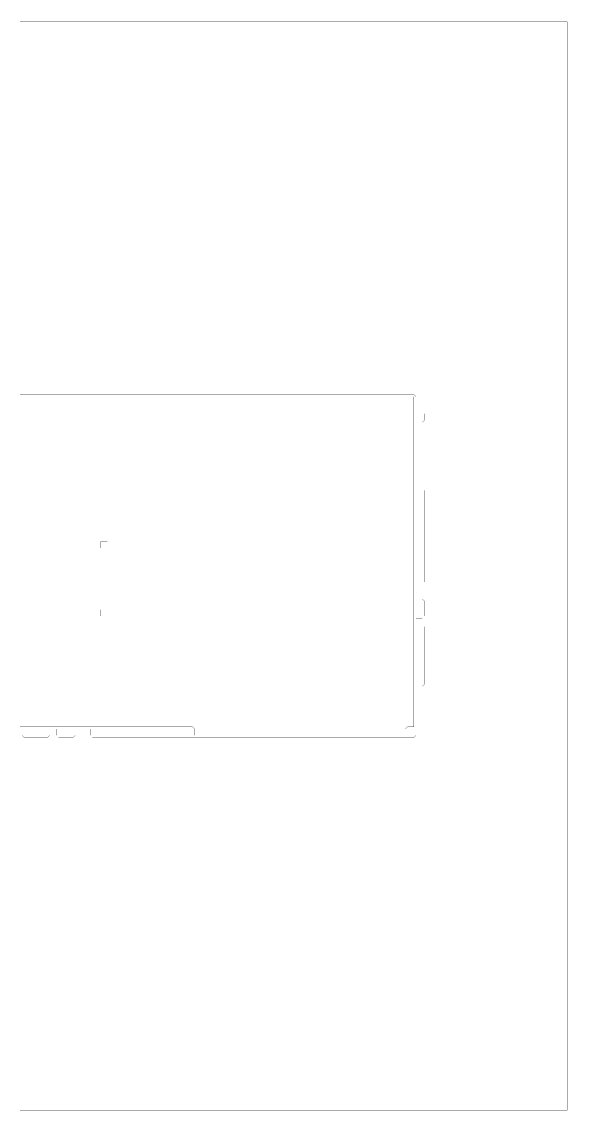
# Model space of a CAD drawing. Header units: metres. Extents: x 0 to 4990, y -4990 to 0.
# Drawn here: x 2489 to 4990, y -4990 to 0 of the extents above; entities that cross this region are included whole.
import ezdxf

# ---------------------------------------------------------------- set-up
doc = ezdxf.new("R2010")
doc.units = ezdxf.units.M
doc.layers.add('conductor', color=1, linetype='Continuous')
doc.layers.add('substrate', color=5, linetype='Continuous')

msp = doc.modelspace()

# ---------------------------------------------------------------- linework, layer by layer
at = {"layer": 'conductor', "const_width": 0.5}
msp.add_lwpolyline([(2480.46875, -3232.421875), (2490.234375, -3232.421875), (2500, -3232.421875), (2509.765625, -3232.421875), (2519.53125, -3232.421875), (2529.296875, -3232.421875), (2539.0625, -3232.421875), (2548.828125, -3232.421875), (2558.59375, -3232.421875), (2568.359375, -3232.421875), (2578.125, -3232.421875), (2587.890625, -3232.421875), (2597.65625, -3232.421875), (2607.421875, -3232.421875), (2617.1875, -3232.421875), (2626.953125, -3232.421875), (2636.71875, -3232.421875), (2646.484375, -3232.421875), (2656.25, -3232.421875), (2666.015625, -3232.421875), (2675.78125, -3232.421875), (2685.546875, -3232.421875), (2695.3125, -3232.421875), (2705.078125, -3232.421875), (2714.84375, -3232.421875), (2724.609375, -3232.421875), (2734.375, -3232.421875), (2744.140625, -3232.421875), (2753.90625, -3232.421875), (2763.671875, -3232.421875), (2773.4375, -3232.421875), (2783.203125, -3232.421875), (2792.96875, -3232.421875), (2802.734375, -3232.421875), (2812.5, -3232.421875), (2822.265625, -3232.421875), (2832.03125, -3232.421875), (2841.796875, -3232.421875), (2851.5625, -3232.421875), (2861.328125, -3232.421875), (2871.09375, -3232.421875), (2880.859375, -3232.421875), (2890.625, -3232.421875), (2900.390625, -3232.421875), (2910.15625, -3232.421875), (2919.921875, -3232.421875), (2929.6875, -3232.421875), (2939.453125, -3232.421875), (2949.21875, -3232.421875), (2958.984375, -3232.421875), (2968.75, -3232.421875), (2978.515625, -3232.421875), (2988.28125, -3232.421875), (2998.046875, -3232.421875), (3007.8125, -3232.421875), (3017.578125, -3232.421875), (3027.34375, -3232.421875), (3037.109375, -3232.421875), (3046.875, -3232.421875), (3056.640625, -3232.421875), (3066.40625, -3232.421875), (3076.171875, -3232.421875), (3085.9375, -3232.421875), (3095.703125, -3232.421875), (3105.46875, -3232.421875), (3115.234375, -3232.421875), (3125, -3232.421875), (3134.765625, -3232.421875), (3144.53125, -3232.421875), (3154.296875, -3232.421875), (3164.0625, -3232.421875), (3173.828125, -3232.421875), (3183.59375, -3232.421875), (3193.359375, -3232.421875), (3203.125, -3232.421875), (3212.890625, -3232.421875), (3222.65625, -3232.421875), (3232.421875, -3232.421875), (3242.1875, -3232.421875), (3251.953125, -3232.421875), (3261.71875, -3232.421875), (3271.484375, -3232.421875), (3281.25, -3242.1875), (3281.25, -3251.953125), (3281.25, -3261.71875), (3281.25, -3271.484375), (3291.015625, -3271.484375), (3300.78125, -3271.484375), (3310.546875, -3271.484375), (3320.3125, -3271.484375), (3330.078125, -3271.484375), (3339.84375, -3271.484375), (3349.609375, -3271.484375), (3359.375, -3271.484375), (3369.140625, -3271.484375), (3378.90625, -3271.484375), (3388.671875, -3271.484375), (3398.4375, -3271.484375), (3408.203125, -3271.484375), (3417.96875, -3271.484375), (3427.734375, -3271.484375), (3437.5, -3271.484375), (3447.265625, -3271.484375), (3457.03125, -3271.484375), (3466.796875, -3271.484375), (3476.5625, -3271.484375), (3486.328125, -3271.484375), (3496.09375, -3271.484375), (3505.859375, -3271.484375), (3515.625, -3271.484375), (3525.390625, -3271.484375), (3535.15625, -3271.484375), (3544.921875, -3271.484375), (3554.6875, -3271.484375), (3564.453125, -3271.484375), (3574.21875, -3271.484375), (3583.984375, -3271.484375), (3593.75, -3271.484375), (3603.515625, -3271.484375), (3613.28125, -3271.484375), (3623.046875, -3271.484375), (3632.8125, -3271.484375), (3642.578125, -3271.484375), (3652.34375, -3271.484375), (3662.109375, -3271.484375), (3671.875, -3271.484375), (3681.640625, -3271.484375), (3691.40625, -3271.484375), (3701.171875, -3271.484375), (3710.9375, -3271.484375), (3720.703125, -3271.484375), (3730.46875, -3271.484375), (3740.234375, -3271.484375), (3750, -3271.484375), (3759.765625, -3271.484375), (3769.53125, -3271.484375), (3779.296875, -3271.484375), (3789.0625, -3271.484375), (3798.828125, -3271.484375), (3808.59375, -3271.484375), (3818.359375, -3271.484375), (3828.125, -3271.484375), (3837.890625, -3271.484375), (3847.65625, -3271.484375), (3857.421875, -3271.484375), (3867.1875, -3271.484375), (3876.953125, -3271.484375), (3886.71875, -3271.484375), (3896.484375, -3271.484375), (3906.25, -3271.484375), (3916.015625, -3271.484375), (3925.78125, -3271.484375), (3935.546875, -3271.484375), (3945.3125, -3271.484375), (3955.078125, -3271.484375), (3964.84375, -3271.484375), (3974.609375, -3271.484375), (3984.375, -3271.484375), (3994.140625, -3271.484375), (4003.90625, -3271.484375), (4013.671875, -3271.484375), (4023.4375, -3271.484375), (4033.203125, -3271.484375), (4042.96875, -3271.484375), (4052.734375, -3271.484375), (4062.5, -3271.484375), (4072.265625, -3271.484375), (4082.03125, -3271.484375), (4091.796875, -3271.484375), (4101.5625, -3271.484375), (4111.328125, -3271.484375), (4121.09375, -3271.484375), (4130.859375, -3271.484375), (4140.625, -3271.484375), (4150.390625, -3271.484375), (4160.15625, -3271.484375), (4169.921875, -3271.484375), (4179.6875, -3271.484375), (4189.453125, -3271.484375), (4199.21875, -3271.484375), (4208.984375, -3271.484375), (4218.75, -3271.484375), (4228.515625, -3271.484375), (4238.28125, -3271.484375), (4248.046875, -3271.484375), (4248.046875, -3261.71875), (4248.046875, -3251.953125), (4248.046875, -3242.1875), (4257.8125, -3232.421875), (4267.578125, -3232.421875), (4277.34375, -3232.421875), (4287.109375, -3232.421875), (4287.109375, -3222.65625), (4287.109375, -3212.890625), (4287.109375, -3203.125), (4287.109375, -3193.359375), (4287.109375, -3183.59375), (4287.109375, -3173.828125), (4287.109375, -3164.0625), (4287.109375, -3154.296875), (4287.109375, -3144.53125), (4287.109375, -3134.765625), (4287.109375, -3125), (4287.109375, -3115.234375), (4287.109375, -3105.46875), (4287.109375, -3095.703125), (4287.109375, -3085.9375), (4287.109375, -3076.171875), (4287.109375, -3066.40625), (4287.109375, -3056.640625), (4287.109375, -3046.875), (4287.109375, -3037.109375), (4287.109375, -3027.34375), (4287.109375, -3017.578125), (4287.109375, -3007.8125), (4287.109375, -2998.046875), (4287.109375, -2988.28125), (4287.109375, -2978.515625), (4287.109375, -2968.75), (4287.109375, -2958.984375), (4287.109375, -2949.21875), (4287.109375, -2939.453125), (4287.109375, -2929.6875), (4287.109375, -2919.921875), (4287.109375, -2910.15625), (4287.109375, -2900.390625), (4287.109375, -2890.625), (4287.109375, -2880.859375), (4287.109375, -2871.09375), (4287.109375, -2861.328125), (4287.109375, -2851.5625), (4287.109375, -2841.796875), (4287.109375, -2832.03125), (4287.109375, -2822.265625), (4287.109375, -2812.5), (4287.109375, -2802.734375), (4287.109375, -2792.96875), (4287.109375, -2783.203125), (4287.109375, -2773.4375), (4287.109375, -2763.671875), (4287.109375, -2753.90625), (4287.109375, -2744.140625), (4287.109375, -2734.375), (4287.109375, -2724.609375), (4287.109375, -2714.84375), (4287.109375, -2705.078125), (4287.109375, -2695.3125), (4287.109375, -2685.546875), (4287.109375, -2675.78125), (4287.109375, -2666.015625), (4287.109375, -2656.25), (4287.109375, -2646.484375), (4287.109375, -2636.71875), (4287.109375, -2626.953125), (4287.109375, -2617.1875), (4287.109375, -2607.421875), (4287.109375, -2597.65625), (4287.109375, -2587.890625), (4287.109375, -2578.125), (4287.109375, -2568.359375), (4287.109375, -2558.59375), (4287.109375, -2548.828125), (4287.109375, -2539.0625), (4287.109375, -2529.296875), (4287.109375, -2519.53125), (4287.109375, -2509.765625), (4287.109375, -2500), (4287.109375, -2490.234375), (4287.109375, -2480.46875), (4287.109375, -2470.703125), (4287.109375, -2460.9375), (4287.109375, -2451.171875), (4287.109375, -2441.40625), (4287.109375, -2431.640625), (4287.109375, -2421.875), (4287.109375, -2412.109375), (4287.109375, -2402.34375), (4287.109375, -2392.578125), (4287.109375, -2382.8125), (4287.109375, -2373.046875), (4287.109375, -2363.28125), (4287.109375, -2353.515625), (4287.109375, -2343.75), (4287.109375, -2333.984375), (4287.109375, -2324.21875), (4287.109375, -2314.453125), (4287.109375, -2304.6875), (4287.109375, -2294.921875), (4287.109375, -2285.15625), (4287.109375, -2275.390625), (4287.109375, -2265.625), (4287.109375, -2255.859375), (4287.109375, -2246.09375), (4287.109375, -2236.328125), (4287.109375, -2226.5625), (4287.109375, -2216.796875), (4287.109375, -2207.03125), (4287.109375, -2197.265625), (4287.109375, -2187.5), (4287.109375, -2177.734375), (4287.109375, -2167.96875), (4287.109375, -2158.203125), (4287.109375, -2148.4375), (4287.109375, -2138.671875), (4287.109375, -2128.90625), (4287.109375, -2119.140625), (4287.109375, -2109.375), (4287.109375, -2099.609375), (4287.109375, -2089.84375), (4287.109375, -2080.078125), (4287.109375, -2070.3125), (4287.109375, -2060.546875), (4287.109375, -2050.78125), (4287.109375, -2041.015625), (4287.109375, -2031.25), (4287.109375, -2021.484375), (4287.109375, -2011.71875), (4287.109375, -2001.953125), (4287.109375, -1992.1875), (4287.109375, -1982.421875), (4287.109375, -1972.65625), (4287.109375, -1962.890625), (4287.109375, -1953.125), (4287.109375, -1943.359375), (4287.109375, -1933.59375), (4287.109375, -1923.828125), (4287.109375, -1914.0625), (4287.109375, -1904.296875), (4287.109375, -1894.53125), (4287.109375, -1884.765625), (4287.109375, -1875), (4287.109375, -1865.234375), (4287.109375, -1855.46875), (4287.109375, -1845.703125), (4287.109375, -1835.9375), (4287.109375, -1826.171875), (4287.109375, -1816.40625), (4287.109375, -1806.640625), (4287.109375, -1796.875), (4287.109375, -1787.109375), (4287.109375, -1777.34375), (4287.109375, -1767.578125), (4287.109375, -1757.8125), (4287.109375, -1748.046875), (4287.109375, -1738.28125), (4287.109375, -1728.515625), (4287.109375, -1718.75), (4277.34375, -1718.75), (4267.578125, -1718.75), (4257.8125, -1718.75), (4248.046875, -1718.75), (4238.28125, -1718.75), (4228.515625, -1718.75), (4218.75, -1718.75), (4208.984375, -1718.75), (4199.21875, -1718.75), (4189.453125, -1718.75), (4179.6875, -1718.75), (4169.921875, -1718.75), (4160.15625, -1718.75), (4150.390625, -1718.75), (4140.625, -1718.75), (4130.859375, -1718.75), (4121.09375, -1718.75), (4111.328125, -1718.75), (4101.5625, -1718.75), (4091.796875, -1718.75), (4082.03125, -1718.75), (4072.265625, -1718.75), (4062.5, -1718.75), (4052.734375, -1718.75), (4042.96875, -1718.75), (4033.203125, -1718.75), (4023.4375, -1718.75), (4013.671875, -1718.75), (4003.90625, -1718.75), (3994.140625, -1718.75), (3984.375, -1718.75), (3974.609375, -1718.75), (3964.84375, -1718.75), (3955.078125, -1718.75), (3945.3125, -1718.75), (3935.546875, -1718.75), (3925.78125, -1718.75), (3916.015625, -1718.75), (3906.25, -1718.75), (3896.484375, -1718.75), (3886.71875, -1718.75), (3876.953125, -1718.75), (3867.1875, -1718.75), (3857.421875, -1718.75), (3847.65625, -1718.75), (3837.890625, -1718.75), (3828.125, -1718.75), (3818.359375, -1718.75), (3808.59375, -1718.75), (3798.828125, -1718.75), (3789.0625, -1718.75), (3779.296875, -1718.75), (3769.53125, -1718.75), (3759.765625, -1718.75), (3750, -1718.75), (3740.234375, -1718.75), (3730.46875, -1718.75), (3720.703125, -1718.75), (3710.9375, -1718.75), (3701.171875, -1718.75), (3691.40625, -1718.75), (3681.640625, -1718.75), (3671.875, -1718.75), (3662.109375, -1718.75), (3652.34375, -1718.75), (3642.578125, -1718.75), (3632.8125, -1718.75), (3623.046875, -1718.75), (3613.28125, -1718.75), (3603.515625, -1718.75), (3593.75, -1718.75), (3583.984375, -1718.75), (3574.21875, -1718.75), (3564.453125, -1718.75), (3554.6875, -1718.75), (3544.921875, -1718.75), (3535.15625, -1718.75), (3525.390625, -1718.75), (3515.625, -1718.75), (3505.859375, -1718.75), (3496.09375, -1718.75), (3486.328125, -1718.75), (3476.5625, -1718.75), (3466.796875, -1718.75), (3457.03125, -1718.75), (3447.265625, -1718.75), (3437.5, -1718.75), (3427.734375, -1718.75), (3417.96875, -1718.75), (3408.203125, -1718.75), (3398.4375, -1718.75), (3388.671875, -1718.75), (3378.90625, -1718.75), (3369.140625, -1718.75), (3359.375, -1718.75), (3349.609375, -1718.75), (3339.84375, -1718.75), (3330.078125, -1718.75), (3320.3125, -1718.75), (3310.546875, -1718.75), (3300.78125, -1718.75), (3291.015625, -1718.75), (3281.25, -1718.75), (3271.484375, -1718.75), (3261.71875, -1718.75), (3251.953125, -1718.75), (3242.1875, -1718.75), (3232.421875, -1718.75), (3222.65625, -1718.75), (3212.890625, -1718.75), (3203.125, -1718.75), (3193.359375, -1718.75), (3183.59375, -1718.75), (3173.828125, -1718.75), (3164.0625, -1718.75), (3154.296875, -1718.75), (3144.53125, -1718.75), (3134.765625, -1718.75), (3125, -1718.75), (3115.234375, -1718.75), (3105.46875, -1718.75), (3095.703125, -1718.75), (3085.9375, -1718.75), (3076.171875, -1718.75), (3066.40625, -1718.75), (3056.640625, -1718.75), (3046.875, -1718.75), (3037.109375, -1718.75), (3027.34375, -1718.75), (3017.578125, -1718.75), (3007.8125, -1718.75), (2998.046875, -1718.75), (2988.28125, -1718.75), (2978.515625, -1718.75), (2968.75, -1718.75), (2958.984375, -1718.75), (2949.21875, -1718.75), (2939.453125, -1718.75), (2929.6875, -1718.75), (2919.921875, -1718.75), (2910.15625, -1718.75), (2900.390625, -1718.75), (2890.625, -1718.75), (2880.859375, -1718.75), (2871.09375, -1718.75), (2861.328125, -1718.75), (2851.5625, -1718.75), (2841.796875, -1718.75), (2832.03125, -1718.75), (2822.265625, -1718.75), (2812.5, -1718.75), (2802.734375, -1718.75), (2792.96875, -1718.75), (2783.203125, -1718.75), (2773.4375, -1718.75), (2763.671875, -1718.75), (2753.90625, -1718.75), (2744.140625, -1718.75), (2734.375, -1718.75), (2724.609375, -1718.75), (2714.84375, -1718.75), (2705.078125, -1718.75), (2695.3125, -1718.75), (2685.546875, -1718.75), (2675.78125, -1718.75), (2666.015625, -1718.75), (2656.25, -1718.75), (2646.484375, -1718.75), (2636.71875, -1718.75), (2626.953125, -1718.75), (2617.1875, -1718.75), (2607.421875, -1718.75), (2597.65625, -1718.75), (2587.890625, -1718.75), (2578.125, -1718.75), (2568.359375, -1718.75), (2558.59375, -1718.75), (2548.828125, -1718.75), (2539.0625, -1718.75), (2529.296875, -1718.75), (2519.53125, -1718.75), (2509.765625, -1718.75), (2500, -1718.75), (2490.234375, -1718.75), (2480.46875, -1718.75)], dxfattribs=at)
at = {"layer": 'substrate', "const_width": 0.5}
for points in [[(2480.46875, -4990.234375), (2490.234375, -4990.234375), (2500, -4990.234375), (2509.765625, -4990.234375), (2519.53125, -4990.234375), (2529.296875, -4990.234375), (2539.0625, -4990.234375), (2548.828125, -4990.234375), (2558.59375, -4990.234375), (2568.359375, -4990.234375), (2578.125, -4990.234375), (2587.890625, -4990.234375), (2597.65625, -4990.234375), (2607.421875, -4990.234375), (2617.1875, -4990.234375), (2626.953125, -4990.234375), (2636.71875, -4990.234375), (2646.484375, -4990.234375), (2656.25, -4990.234375), (2666.015625, -4990.234375), (2675.78125, -4990.234375), (2685.546875, -4990.234375), (2695.3125, -4990.234375), (2705.078125, -4990.234375), (2714.84375, -4990.234375), (2724.609375, -4990.234375), (2734.375, -4990.234375), (2744.140625, -4990.234375), (2753.90625, -4990.234375), (2763.671875, -4990.234375), (2773.4375, -4990.234375), (2783.203125, -4990.234375), (2792.96875, -4990.234375), (2802.734375, -4990.234375), (2812.5, -4990.234375), (2822.265625, -4990.234375), (2832.03125, -4990.234375), (2841.796875, -4990.234375), (2851.5625, -4990.234375), (2861.328125, -4990.234375), (2871.09375, -4990.234375), (2880.859375, -4990.234375), (2890.625, -4990.234375), (2900.390625, -4990.234375), (2910.15625, -4990.234375), (2919.921875, -4990.234375), (2929.6875, -4990.234375), (2939.453125, -4990.234375), (2949.21875, -4990.234375), (2958.984375, -4990.234375), (2968.75, -4990.234375), (2978.515625, -4990.234375), (2988.28125, -4990.234375), (2998.046875, -4990.234375), (3007.8125, -4990.234375), (3017.578125, -4990.234375), (3027.34375, -4990.234375), (3037.109375, -4990.234375), (3046.875, -4990.234375), (3056.640625, -4990.234375), (3066.40625, -4990.234375), (3076.171875, -4990.234375), (3085.9375, -4990.234375), (3095.703125, -4990.234375), (3105.46875, -4990.234375), (3115.234375, -4990.234375), (3125, -4990.234375), (3134.765625, -4990.234375), (3144.53125, -4990.234375), (3154.296875, -4990.234375), (3164.0625, -4990.234375), (3173.828125, -4990.234375), (3183.59375, -4990.234375), (3193.359375, -4990.234375), (3203.125, -4990.234375), (3212.890625, -4990.234375), (3222.65625, -4990.234375), (3232.421875, -4990.234375), (3242.1875, -4990.234375), (3251.953125, -4990.234375), (3261.71875, -4990.234375), (3271.484375, -4990.234375), (3281.25, -4990.234375), (3291.015625, -4990.234375), (3300.78125, -4990.234375), (3310.546875, -4990.234375), (3320.3125, -4990.234375), (3330.078125, -4990.234375), (3339.84375, -4990.234375), (3349.609375, -4990.234375), (3359.375, -4990.234375), (3369.140625, -4990.234375), (3378.90625, -4990.234375), (3388.671875, -4990.234375), (3398.4375, -4990.234375), (3408.203125, -4990.234375), (3417.96875, -4990.234375), (3427.734375, -4990.234375), (3437.5, -4990.234375), (3447.265625, -4990.234375), (3457.03125, -4990.234375), (3466.796875, -4990.234375), (3476.5625, -4990.234375), (3486.328125, -4990.234375), (3496.09375, -4990.234375), (3505.859375, -4990.234375), (3515.625, -4990.234375), (3525.390625, -4990.234375), (3535.15625, -4990.234375), (3544.921875, -4990.234375), (3554.6875, -4990.234375), (3564.453125, -4990.234375), (3574.21875, -4990.234375), (3583.984375, -4990.234375), (3593.75, -4990.234375), (3603.515625, -4990.234375), (3613.28125, -4990.234375), (3623.046875, -4990.234375), (3632.8125, -4990.234375), (3642.578125, -4990.234375), (3652.34375, -4990.234375), (3662.109375, -4990.234375), (3671.875, -4990.234375), (3681.640625, -4990.234375), (3691.40625, -4990.234375), (3701.171875, -4990.234375), (3710.9375, -4990.234375), (3720.703125, -4990.234375), (3730.46875, -4990.234375), (3740.234375, -4990.234375), (3750, -4990.234375), (3759.765625, -4990.234375), (3769.53125, -4990.234375), (3779.296875, -4990.234375), (3789.0625, -4990.234375), (3798.828125, -4990.234375), (3808.59375, -4990.234375), (3818.359375, -4990.234375), (3828.125, -4990.234375), (3837.890625, -4990.234375), (3847.65625, -4990.234375), (3857.421875, -4990.234375), (3867.1875, -4990.234375), (3876.953125, -4990.234375), (3886.71875, -4990.234375), (3896.484375, -4990.234375), (3906.25, -4990.234375), (3916.015625, -4990.234375), (3925.78125, -4990.234375), (3935.546875, -4990.234375), (3945.3125, -4990.234375), (3955.078125, -4990.234375), (3964.84375, -4990.234375), (3974.609375, -4990.234375), (3984.375, -4990.234375), (3994.140625, -4990.234375), (4003.90625, -4990.234375), (4013.671875, -4990.234375), (4023.4375, -4990.234375), (4033.203125, -4990.234375), (4042.96875, -4990.234375), (4052.734375, -4990.234375), (4062.5, -4990.234375), (4072.265625, -4990.234375), (4082.03125, -4990.234375), (4091.796875, -4990.234375), (4101.5625, -4990.234375), (4111.328125, -4990.234375), (4121.09375, -4990.234375), (4130.859375, -4990.234375), (4140.625, -4990.234375), (4150.390625, -4990.234375), (4160.15625, -4990.234375), (4169.921875, -4990.234375), (4179.6875, -4990.234375), (4189.453125, -4990.234375), (4199.21875, -4990.234375), (4208.984375, -4990.234375), (4218.75, -4990.234375), (4228.515625, -4990.234375), (4238.28125, -4990.234375), (4248.046875, -4990.234375), (4257.8125, -4990.234375), (4267.578125, -4990.234375), (4277.34375, -4990.234375), (4287.109375, -4990.234375), (4296.875, -4990.234375), (4306.640625, -4990.234375), (4316.40625, -4990.234375), (4326.171875, -4990.234375), (4335.9375, -4990.234375), (4345.703125, -4990.234375), (4355.46875, -4990.234375), (4365.234375, -4990.234375), (4375, -4990.234375), (4384.765625, -4990.234375), (4394.53125, -4990.234375), (4404.296875, -4990.234375), (4414.0625, -4990.234375), (4423.828125, -4990.234375), (4433.59375, -4990.234375), (4443.359375, -4990.234375), (4453.125, -4990.234375), (4462.890625, -4990.234375), (4472.65625, -4990.234375), (4482.421875, -4990.234375), (4492.1875, -4990.234375), (4501.953125, -4990.234375), (4511.71875, -4990.234375), (4521.484375, -4990.234375), (4531.25, -4990.234375), (4541.015625, -4990.234375), (4550.78125, -4990.234375), (4560.546875, -4990.234375), (4570.3125, -4990.234375), (4580.078125, -4990.234375), (4589.84375, -4990.234375), (4599.609375, -4990.234375), (4609.375, -4990.234375), (4619.140625, -4990.234375), (4628.90625, -4990.234375), (4638.671875, -4990.234375), (4648.4375, -4990.234375), (4658.203125, -4990.234375), (4667.96875, -4990.234375), (4677.734375, -4990.234375), (4687.5, -4990.234375), (4697.265625, -4990.234375), (4707.03125, -4990.234375), (4716.796875, -4990.234375), (4726.5625, -4990.234375), (4736.328125, -4990.234375), (4746.09375, -4990.234375), (4755.859375, -4990.234375), (4765.625, -4990.234375), (4775.390625, -4990.234375), (4785.15625, -4990.234375), (4794.921875, -4990.234375), (4804.6875, -4990.234375), (4814.453125, -4990.234375), (4824.21875, -4990.234375), (4833.984375, -4990.234375), (4843.75, -4990.234375), (4853.515625, -4990.234375), (4863.28125, -4990.234375), (4873.046875, -4990.234375), (4882.8125, -4990.234375), (4892.578125, -4990.234375), (4902.34375, -4990.234375), (4912.109375, -4990.234375), (4921.875, -4990.234375), (4931.640625, -4990.234375), (4941.40625, -4990.234375), (4951.171875, -4990.234375), (4960.9375, -4990.234375), (4970.703125, -4990.234375), (4980.46875, -4990.234375), (4990.234375, -4990.234375), (4990.234375, -4980.46875), (4990.234375, -4970.703125), (4990.234375, -4960.9375), (4990.234375, -4951.171875), (4990.234375, -4941.40625), (4990.234375, -4931.640625), (4990.234375, -4921.875), (4990.234375, -4912.109375), (4990.234375, -4902.34375), (4990.234375, -4892.578125), (4990.234375, -4882.8125), (4990.234375, -4873.046875), (4990.234375, -4863.28125), (4990.234375, -4853.515625), (4990.234375, -4843.75), (4990.234375, -4833.984375), (4990.234375, -4824.21875), (4990.234375, -4814.453125), (4990.234375, -4804.6875), (4990.234375, -4794.921875), (4990.234375, -4785.15625), (4990.234375, -4775.390625), (4990.234375, -4765.625), (4990.234375, -4755.859375), (4990.234375, -4746.09375), (4990.234375, -4736.328125), (4990.234375, -4726.5625), (4990.234375, -4716.796875), (4990.234375, -4707.03125), (4990.234375, -4697.265625), (4990.234375, -4687.5), (4990.234375, -4677.734375), (4990.234375, -4667.96875), (4990.234375, -4658.203125), (4990.234375, -4648.4375), (4990.234375, -4638.671875), (4990.234375, -4628.90625), (4990.234375, -4619.140625), (4990.234375, -4609.375), (4990.234375, -4599.609375), (4990.234375, -4589.84375), (4990.234375, -4580.078125), (4990.234375, -4570.3125), (4990.234375, -4560.546875), (4990.234375, -4550.78125), (4990.234375, -4541.015625), (4990.234375, -4531.25), (4990.234375, -4521.484375), (4990.234375, -4511.71875), (4990.234375, -4501.953125), (4990.234375, -4492.1875), (4990.234375, -4482.421875), (4990.234375, -4472.65625), (4990.234375, -4462.890625), (4990.234375, -4453.125), (4990.234375, -4443.359375), (4990.234375, -4433.59375), (4990.234375, -4423.828125), (4990.234375, -4414.0625), (4990.234375, -4404.296875), (4990.234375, -4394.53125), (4990.234375, -4384.765625), (4990.234375, -4375), (4990.234375, -4365.234375), (4990.234375, -4355.46875), (4990.234375, -4345.703125), (4990.234375, -4335.9375), (4990.234375, -4326.171875), (4990.234375, -4316.40625), (4990.234375, -4306.640625), (4990.234375, -4296.875), (4990.234375, -4287.109375), (4990.234375, -4277.34375), (4990.234375, -4267.578125), (4990.234375, -4257.8125), (4990.234375, -4248.046875), (4990.234375, -4238.28125), (4990.234375, -4228.515625), (4990.234375, -4218.75), (4990.234375, -4208.984375), (4990.234375, -4199.21875), (4990.234375, -4189.453125), (4990.234375, -4179.6875), (4990.234375, -4169.921875), (4990.234375, -4160.15625), (4990.234375, -4150.390625), (4990.234375, -4140.625), (4990.234375, -4130.859375), (4990.234375, -4121.09375), (4990.234375, -4111.328125), (4990.234375, -4101.5625), (4990.234375, -4091.796875), (4990.234375, -4082.03125), (4990.234375, -4072.265625), (4990.234375, -4062.5), (4990.234375, -4052.734375), (4990.234375, -4042.96875), (4990.234375, -4033.203125), (4990.234375, -4023.4375), (4990.234375, -4013.671875), (4990.234375, -4003.90625), (4990.234375, -3994.140625), (4990.234375, -3984.375), (4990.234375, -3974.609375), (4990.234375, -3964.84375), (4990.234375, -3955.078125), (4990.234375, -3945.3125), (4990.234375, -3935.546875), (4990.234375, -3925.78125), (4990.234375, -3916.015625), (4990.234375, -3906.25), (4990.234375, -3896.484375), (4990.234375, -3886.71875), (4990.234375, -3876.953125), (4990.234375, -3867.1875), (4990.234375, -3857.421875), (4990.234375, -3847.65625), (4990.234375, -3837.890625), (4990.234375, -3828.125), (4990.234375, -3818.359375), (4990.234375, -3808.59375), (4990.234375, -3798.828125), (4990.234375, -3789.0625), (4990.234375, -3779.296875), (4990.234375, -3769.53125), (4990.234375, -3759.765625), (4990.234375, -3750), (4990.234375, -3740.234375), (4990.234375, -3730.46875), (4990.234375, -3720.703125), (4990.234375, -3710.9375), (4990.234375, -3701.171875), (4990.234375, -3691.40625), (4990.234375, -3681.640625), (4990.234375, -3671.875), (4990.234375, -3662.109375), (4990.234375, -3652.34375), (4990.234375, -3642.578125), (4990.234375, -3632.8125), (4990.234375, -3623.046875), (4990.234375, -3613.28125), (4990.234375, -3603.515625), (4990.234375, -3593.75), (4990.234375, -3583.984375), (4990.234375, -3574.21875), (4990.234375, -3564.453125), (4990.234375, -3554.6875), (4990.234375, -3544.921875), (4990.234375, -3535.15625), (4990.234375, -3525.390625), (4990.234375, -3515.625), (4990.234375, -3505.859375), (4990.234375, -3496.09375), (4990.234375, -3486.328125), (4990.234375, -3476.5625), (4990.234375, -3466.796875), (4990.234375, -3457.03125), (4990.234375, -3447.265625), (4990.234375, -3437.5), (4990.234375, -3427.734375), (4990.234375, -3417.96875), (4990.234375, -3408.203125), (4990.234375, -3398.4375), (4990.234375, -3388.671875), (4990.234375, -3378.90625), (4990.234375, -3369.140625), (4990.234375, -3359.375), (4990.234375, -3349.609375), (4990.234375, -3339.84375), (4990.234375, -3330.078125), (4990.234375, -3320.3125), (4990.234375, -3310.546875), (4990.234375, -3300.78125), (4990.234375, -3291.015625), (4990.234375, -3281.25), (4990.234375, -3271.484375), (4990.234375, -3261.71875), (4990.234375, -3251.953125), (4990.234375, -3242.1875), (4990.234375, -3232.421875), (4990.234375, -3222.65625), (4990.234375, -3212.890625), (4990.234375, -3203.125), (4990.234375, -3193.359375), (4990.234375, -3183.59375), (4990.234375, -3173.828125), (4990.234375, -3164.0625), (4990.234375, -3154.296875), (4990.234375, -3144.53125), (4990.234375, -3134.765625), (4990.234375, -3125), (4990.234375, -3115.234375), (4990.234375, -3105.46875), (4990.234375, -3095.703125), (4990.234375, -3085.9375), (4990.234375, -3076.171875), (4990.234375, -3066.40625), (4990.234375, -3056.640625), (4990.234375, -3046.875), (4990.234375, -3037.109375), (4990.234375, -3027.34375), (4990.234375, -3017.578125), (4990.234375, -3007.8125), (4990.234375, -2998.046875), (4990.234375, -2988.28125), (4990.234375, -2978.515625), (4990.234375, -2968.75), (4990.234375, -2958.984375), (4990.234375, -2949.21875), (4990.234375, -2939.453125), (4990.234375, -2929.6875), (4990.234375, -2919.921875), (4990.234375, -2910.15625), (4990.234375, -2900.390625), (4990.234375, -2890.625), (4990.234375, -2880.859375), (4990.234375, -2871.09375), (4990.234375, -2861.328125), (4990.234375, -2851.5625), (4990.234375, -2841.796875), (4990.234375, -2832.03125), (4990.234375, -2822.265625), (4990.234375, -2812.5), (4990.234375, -2802.734375), (4990.234375, -2792.96875), (4990.234375, -2783.203125), (4990.234375, -2773.4375), (4990.234375, -2763.671875), (4990.234375, -2753.90625), (4990.234375, -2744.140625), (4990.234375, -2734.375), (4990.234375, -2724.609375), (4990.234375, -2714.84375), (4990.234375, -2705.078125), (4990.234375, -2695.3125), (4990.234375, -2685.546875), (4990.234375, -2675.78125), (4990.234375, -2666.015625), (4990.234375, -2656.25), (4990.234375, -2646.484375), (4990.234375, -2636.71875), (4990.234375, -2626.953125), (4990.234375, -2617.1875), (4990.234375, -2607.421875), (4990.234375, -2597.65625), (4990.234375, -2587.890625), (4990.234375, -2578.125), (4990.234375, -2568.359375), (4990.234375, -2558.59375), (4990.234375, -2548.828125), (4990.234375, -2539.0625), (4990.234375, -2529.296875), (4990.234375, -2519.53125), (4990.234375, -2509.765625), (4990.234375, -2500), (4990.234375, -2490.234375), (4990.234375, -2480.46875), (4990.234375, -2470.703125), (4990.234375, -2460.9375), (4990.234375, -2451.171875), (4990.234375, -2441.40625), (4990.234375, -2431.640625), (4990.234375, -2421.875), (4990.234375, -2412.109375), (4990.234375, -2402.34375), (4990.234375, -2392.578125), (4990.234375, -2382.8125), (4990.234375, -2373.046875), (4990.234375, -2363.28125), (4990.234375, -2353.515625), (4990.234375, -2343.75), (4990.234375, -2333.984375), (4990.234375, -2324.21875), (4990.234375, -2314.453125), (4990.234375, -2304.6875), (4990.234375, -2294.921875), (4990.234375, -2285.15625), (4990.234375, -2275.390625), (4990.234375, -2265.625), (4990.234375, -2255.859375), (4990.234375, -2246.09375), (4990.234375, -2236.328125), (4990.234375, -2226.5625), (4990.234375, -2216.796875), (4990.234375, -2207.03125), (4990.234375, -2197.265625), (4990.234375, -2187.5), (4990.234375, -2177.734375), (4990.234375, -2167.96875), (4990.234375, -2158.203125), (4990.234375, -2148.4375), (4990.234375, -2138.671875), (4990.234375, -2128.90625), (4990.234375, -2119.140625), (4990.234375, -2109.375), (4990.234375, -2099.609375), (4990.234375, -2089.84375), (4990.234375, -2080.078125), (4990.234375, -2070.3125), (4990.234375, -2060.546875), (4990.234375, -2050.78125), (4990.234375, -2041.015625), (4990.234375, -2031.25), (4990.234375, -2021.484375), (4990.234375, -2011.71875), (4990.234375, -2001.953125), (4990.234375, -1992.1875), (4990.234375, -1982.421875), (4990.234375, -1972.65625), (4990.234375, -1962.890625), (4990.234375, -1953.125), (4990.234375, -1943.359375), (4990.234375, -1933.59375), (4990.234375, -1923.828125), (4990.234375, -1914.0625), (4990.234375, -1904.296875), (4990.234375, -1894.53125), (4990.234375, -1884.765625), (4990.234375, -1875), (4990.234375, -1865.234375), (4990.234375, -1855.46875), (4990.234375, -1845.703125), (4990.234375, -1835.9375), (4990.234375, -1826.171875), (4990.234375, -1816.40625), (4990.234375, -1806.640625), (4990.234375, -1796.875), (4990.234375, -1787.109375), (4990.234375, -1777.34375), (4990.234375, -1767.578125), (4990.234375, -1757.8125), (4990.234375, -1748.046875), (4990.234375, -1738.28125), (4990.234375, -1728.515625), (4990.234375, -1718.75), (4990.234375, -1708.984375), (4990.234375, -1699.21875), (4990.234375, -1689.453125), (4990.234375, -1679.6875), (4990.234375, -1669.921875), (4990.234375, -1660.15625), (4990.234375, -1650.390625), (4990.234375, -1640.625), (4990.234375, -1630.859375), (4990.234375, -1621.09375), (4990.234375, -1611.328125), (4990.234375, -1601.5625), (4990.234375, -1591.796875), (4990.234375, -1582.03125), (4990.234375, -1572.265625), (4990.234375, -1562.5), (4990.234375, -1552.734375), (4990.234375, -1542.96875), (4990.234375, -1533.203125), (4990.234375, -1523.4375), (4990.234375, -1513.671875), (4990.234375, -1503.90625), (4990.234375, -1494.140625), (4990.234375, -1484.375), (4990.234375, -1474.609375), (4990.234375, -1464.84375), (4990.234375, -1455.078125), (4990.234375, -1445.3125), (4990.234375, -1435.546875), (4990.234375, -1425.78125), (4990.234375, -1416.015625), (4990.234375, -1406.25), (4990.234375, -1396.484375), (4990.234375, -1386.71875), (4990.234375, -1376.953125), (4990.234375, -1367.1875), (4990.234375, -1357.421875), (4990.234375, -1347.65625), (4990.234375, -1337.890625), (4990.234375, -1328.125), (4990.234375, -1318.359375), (4990.234375, -1308.59375), (4990.234375, -1298.828125), (4990.234375, -1289.0625), (4990.234375, -1279.296875), (4990.234375, -1269.53125), (4990.234375, -1259.765625), (4990.234375, -1250), (4990.234375, -1240.234375), (4990.234375, -1230.46875), (4990.234375, -1220.703125), (4990.234375, -1210.9375), (4990.234375, -1201.171875), (4990.234375, -1191.40625), (4990.234375, -1181.640625), (4990.234375, -1171.875), (4990.234375, -1162.109375), (4990.234375, -1152.34375), (4990.234375, -1142.578125), (4990.234375, -1132.8125), (4990.234375, -1123.046875), (4990.234375, -1113.28125), (4990.234375, -1103.515625), (4990.234375, -1093.75), (4990.234375, -1083.984375), (4990.234375, -1074.21875), (4990.234375, -1064.453125), (4990.234375, -1054.6875), (4990.234375, -1044.921875), (4990.234375, -1035.15625), (4990.234375, -1025.390625), (4990.234375, -1015.625), (4990.234375, -1005.859375), (4990.234375, -996.09375), (4990.234375, -986.328125), (4990.234375, -976.5625), (4990.234375, -966.796875), (4990.234375, -957.03125), (4990.234375, -947.265625), (4990.234375, -937.5), (4990.234375, -927.734375), (4990.234375, -917.96875), (4990.234375, -908.203125), (4990.234375, -898.4375), (4990.234375, -888.671875), (4990.234375, -878.90625), (4990.234375, -869.140625), (4990.234375, -859.375), (4990.234375, -849.609375), (4990.234375, -839.84375), (4990.234375, -830.078125), (4990.234375, -820.3125), (4990.234375, -810.546875), (4990.234375, -800.78125), (4990.234375, -791.015625), (4990.234375, -781.25), (4990.234375, -771.484375), (4990.234375, -761.71875), (4990.234375, -751.953125), (4990.234375, -742.1875), (4990.234375, -732.421875), (4990.234375, -722.65625), (4990.234375, -712.890625), (4990.234375, -703.125), (4990.234375, -693.359375), (4990.234375, -683.59375), (4990.234375, -673.828125), (4990.234375, -664.0625), (4990.234375, -654.296875), (4990.234375, -644.53125), (4990.234375, -634.765625), (4990.234375, -625), (4990.234375, -615.234375), (4990.234375, -605.46875), (4990.234375, -595.703125), (4990.234375, -585.9375), (4990.234375, -576.171875), (4990.234375, -566.40625), (4990.234375, -556.640625), (4990.234375, -546.875), (4990.234375, -537.109375), (4990.234375, -527.34375), (4990.234375, -517.578125), (4990.234375, -507.8125), (4990.234375, -498.046875), (4990.234375, -488.28125), (4990.234375, -478.515625), (4990.234375, -468.75), (4990.234375, -458.984375), (4990.234375, -449.21875), (4990.234375, -439.453125), (4990.234375, -429.6875), (4990.234375, -419.921875), (4990.234375, -410.15625), (4990.234375, -400.390625), (4990.234375, -390.625), (4990.234375, -380.859375), (4990.234375, -371.09375), (4990.234375, -361.328125), (4990.234375, -351.5625), (4990.234375, -341.796875), (4990.234375, -332.03125), (4990.234375, -322.265625), (4990.234375, -312.5), (4990.234375, -302.734375), (4990.234375, -292.96875), (4990.234375, -283.203125), (4990.234375, -273.4375), (4990.234375, -263.671875), (4990.234375, -253.90625), (4990.234375, -244.140625), (4990.234375, -234.375), (4990.234375, -224.609375), (4990.234375, -214.84375), (4990.234375, -205.078125), (4990.234375, -195.3125), (4990.234375, -185.546875), (4990.234375, -175.78125), (4990.234375, -166.015625), (4990.234375, -156.25), (4990.234375, -146.484375), (4990.234375, -136.71875), (4990.234375, -126.953125), (4990.234375, -117.1875), (4990.234375, -107.421875), (4990.234375, -97.65625), (4990.234375, -87.890625), (4990.234375, -78.125), (4990.234375, -68.359375), (4990.234375, -58.59375), (4990.234375, -48.828125), (4990.234375, -39.0625), (4990.234375, -29.296875), (4990.234375, -19.53125), (4990.234375, -9.765625), (4990.234375, 0), (4980.46875, 0), (4970.703125, 0), (4960.9375, 0), (4951.171875, 0), (4941.40625, 0), (4931.640625, 0), (4921.875, 0), (4912.109375, 0), (4902.34375, 0), (4892.578125, 0), (4882.8125, 0), (4873.046875, 0), (4863.28125, 0), (4853.515625, 0), (4843.75, 0), (4833.984375, 0), (4824.21875, 0), (4814.453125, 0), (4804.6875, 0), (4794.921875, 0), (4785.15625, 0), (4775.390625, 0), (4765.625, 0), (4755.859375, 0), (4746.09375, 0), (4736.328125, 0), (4726.5625, 0), (4716.796875, 0), (4707.03125, 0), (4697.265625, 0), (4687.5, 0), (4677.734375, 0), (4667.96875, 0), (4658.203125, 0), (4648.4375, 0), (4638.671875, 0), (4628.90625, 0), (4619.140625, 0), (4609.375, 0), (4599.609375, 0), (4589.84375, 0), (4580.078125, 0), (4570.3125, 0), (4560.546875, 0), (4550.78125, 0), (4541.015625, 0), (4531.25, 0), (4521.484375, 0), (4511.71875, 0), (4501.953125, 0), (4492.1875, 0), (4482.421875, 0), (4472.65625, 0), (4462.890625, 0), (4453.125, 0), (4443.359375, 0), (4433.59375, 0), (4423.828125, 0), (4414.0625, 0), (4404.296875, 0), (4394.53125, 0), (4384.765625, 0), (4375, 0), (4365.234375, 0), (4355.46875, 0), (4345.703125, 0), (4335.9375, 0), (4326.171875, 0), (4316.40625, 0), (4306.640625, 0), (4296.875, 0), (4287.109375, 0), (4277.34375, 0), (4267.578125, 0), (4257.8125, 0), (4248.046875, 0), (4238.28125, 0), (4228.515625, 0), (4218.75, 0), (4208.984375, 0), (4199.21875, 0), (4189.453125, 0), (4179.6875, 0), (4169.921875, 0), (4160.15625, 0), (4150.390625, 0), (4140.625, 0), (4130.859375, 0), (4121.09375, 0), (4111.328125, 0), (4101.5625, 0), (4091.796875, 0), (4082.03125, 0), (4072.265625, 0), (4062.5, 0), (4052.734375, 0), (4042.96875, 0), (4033.203125, 0), (4023.4375, 0), (4013.671875, 0), (4003.90625, 0), (3994.140625, 0), (3984.375, 0), (3974.609375, 0), (3964.84375, 0), (3955.078125, 0), (3945.3125, 0), (3935.546875, 0), (3925.78125, 0), (3916.015625, 0), (3906.25, 0), (3896.484375, 0), (3886.71875, 0), (3876.953125, 0), (3867.1875, 0), (3857.421875, 0), (3847.65625, 0), (3837.890625, 0), (3828.125, 0), (3818.359375, 0), (3808.59375, 0), (3798.828125, 0), (3789.0625, 0), (3779.296875, 0), (3769.53125, 0), (3759.765625, 0), (3750, 0), (3740.234375, 0), (3730.46875, 0), (3720.703125, 0), (3710.9375, 0), (3701.171875, 0), (3691.40625, 0), (3681.640625, 0), (3671.875, 0), (3662.109375, 0), (3652.34375, 0), (3642.578125, 0), (3632.8125, 0), (3623.046875, 0), (3613.28125, 0), (3603.515625, 0), (3593.75, 0), (3583.984375, 0), (3574.21875, 0), (3564.453125, 0), (3554.6875, 0), (3544.921875, 0), (3535.15625, 0), (3525.390625, 0), (3515.625, 0), (3505.859375, 0), (3496.09375, 0), (3486.328125, 0), (3476.5625, 0), (3466.796875, 0), (3457.03125, 0), (3447.265625, 0), (3437.5, 0), (3427.734375, 0), (3417.96875, 0), (3408.203125, 0), (3398.4375, 0), (3388.671875, 0), (3378.90625, 0), (3369.140625, 0), (3359.375, 0), (3349.609375, 0), (3339.84375, 0), (3330.078125, 0), (3320.3125, 0), (3310.546875, 0), (3300.78125, 0), (3291.015625, 0), (3281.25, 0), (3271.484375, 0), (3261.71875, 0), (3251.953125, 0), (3242.1875, 0), (3232.421875, 0), (3222.65625, 0), (3212.890625, 0), (3203.125, 0), (3193.359375, 0), (3183.59375, 0), (3173.828125, 0), (3164.0625, 0), (3154.296875, 0), (3144.53125, 0), (3134.765625, 0), (3125, 0), (3115.234375, 0), (3105.46875, 0), (3095.703125, 0), (3085.9375, 0), (3076.171875, 0), (3066.40625, 0), (3056.640625, 0), (3046.875, 0), (3037.109375, 0), (3027.34375, 0), (3017.578125, 0), (3007.8125, 0), (2998.046875, 0), (2988.28125, 0), (2978.515625, 0), (2968.75, 0), (2958.984375, 0), (2949.21875, 0), (2939.453125, 0), (2929.6875, 0), (2919.921875, 0), (2910.15625, 0), (2900.390625, 0), (2890.625, 0), (2880.859375, 0), (2871.09375, 0), (2861.328125, 0), (2851.5625, 0), (2841.796875, 0), (2832.03125, 0), (2822.265625, 0), (2812.5, 0), (2802.734375, 0), (2792.96875, 0), (2783.203125, 0), (2773.4375, 0), (2763.671875, 0), (2753.90625, 0), (2744.140625, 0), (2734.375, 0), (2724.609375, 0), (2714.84375, 0), (2705.078125, 0), (2695.3125, 0), (2685.546875, 0), (2675.78125, 0), (2666.015625, 0), (2656.25, 0), (2646.484375, 0), (2636.71875, 0), (2626.953125, 0), (2617.1875, 0), (2607.421875, 0), (2597.65625, 0), (2587.890625, 0), (2578.125, 0), (2568.359375, 0), (2558.59375, 0), (2548.828125, 0), (2539.0625, 0), (2529.296875, 0), (2519.53125, 0), (2509.765625, 0), (2500, 0), (2490.234375, 0), (2480.46875, 0)], [(2480.46875, -1708.984375), (2490.234375, -1708.984375), (2500, -1708.984375), (2509.765625, -1708.984375), (2519.53125, -1708.984375), (2529.296875, -1708.984375), (2539.0625, -1708.984375), (2548.828125, -1708.984375), (2558.59375, -1708.984375), (2568.359375, -1708.984375), (2578.125, -1708.984375), (2587.890625, -1708.984375), (2597.65625, -1708.984375), (2607.421875, -1708.984375), (2617.1875, -1708.984375), (2626.953125, -1708.984375), (2636.71875, -1708.984375), (2646.484375, -1708.984375), (2656.25, -1708.984375), (2666.015625, -1708.984375), (2675.78125, -1708.984375), (2685.546875, -1708.984375), (2695.3125, -1708.984375), (2705.078125, -1708.984375), (2714.84375, -1708.984375), (2724.609375, -1708.984375), (2734.375, -1708.984375), (2744.140625, -1708.984375), (2753.90625, -1708.984375), (2763.671875, -1708.984375), (2773.4375, -1708.984375), (2783.203125, -1708.984375), (2792.96875, -1708.984375), (2802.734375, -1708.984375), (2812.5, -1708.984375), (2822.265625, -1708.984375), (2832.03125, -1708.984375), (2841.796875, -1708.984375), (2851.5625, -1708.984375), (2861.328125, -1708.984375), (2871.09375, -1708.984375), (2880.859375, -1708.984375), (2890.625, -1708.984375), (2900.390625, -1708.984375), (2910.15625, -1708.984375), (2919.921875, -1708.984375), (2929.6875, -1708.984375), (2939.453125, -1708.984375), (2949.21875, -1708.984375), (2958.984375, -1708.984375), (2968.75, -1708.984375), (2978.515625, -1708.984375), (2988.28125, -1708.984375), (2998.046875, -1708.984375), (3007.8125, -1708.984375), (3017.578125, -1708.984375), (3027.34375, -1708.984375), (3037.109375, -1708.984375), (3046.875, -1708.984375), (3056.640625, -1708.984375), (3066.40625, -1708.984375), (3076.171875, -1708.984375), (3085.9375, -1708.984375), (3095.703125, -1708.984375), (3105.46875, -1708.984375), (3115.234375, -1708.984375), (3125, -1708.984375), (3134.765625, -1708.984375), (3144.53125, -1708.984375), (3154.296875, -1708.984375), (3164.0625, -1708.984375), (3173.828125, -1708.984375), (3183.59375, -1708.984375), (3193.359375, -1708.984375), (3203.125, -1708.984375), (3212.890625, -1708.984375), (3222.65625, -1708.984375), (3232.421875, -1708.984375), (3242.1875, -1708.984375), (3251.953125, -1708.984375), (3261.71875, -1708.984375), (3271.484375, -1708.984375), (3281.25, -1708.984375), (3291.015625, -1708.984375), (3300.78125, -1708.984375), (3310.546875, -1708.984375), (3320.3125, -1708.984375), (3330.078125, -1708.984375), (3339.84375, -1708.984375), (3349.609375, -1708.984375), (3359.375, -1708.984375), (3369.140625, -1708.984375), (3378.90625, -1708.984375), (3388.671875, -1708.984375), (3398.4375, -1708.984375), (3408.203125, -1708.984375), (3417.96875, -1708.984375), (3427.734375, -1708.984375), (3437.5, -1708.984375), (3447.265625, -1708.984375), (3457.03125, -1708.984375), (3466.796875, -1708.984375), (3476.5625, -1708.984375), (3486.328125, -1708.984375), (3496.09375, -1708.984375), (3505.859375, -1708.984375), (3515.625, -1708.984375), (3525.390625, -1708.984375), (3535.15625, -1708.984375), (3544.921875, -1708.984375), (3554.6875, -1708.984375), (3564.453125, -1708.984375), (3574.21875, -1708.984375), (3583.984375, -1708.984375), (3593.75, -1708.984375), (3603.515625, -1708.984375), (3613.28125, -1708.984375), (3623.046875, -1708.984375), (3632.8125, -1708.984375), (3642.578125, -1708.984375), (3652.34375, -1708.984375), (3662.109375, -1708.984375), (3671.875, -1708.984375), (3681.640625, -1708.984375), (3691.40625, -1708.984375), (3701.171875, -1708.984375), (3710.9375, -1708.984375), (3720.703125, -1708.984375), (3730.46875, -1708.984375), (3740.234375, -1708.984375), (3750, -1708.984375), (3759.765625, -1708.984375), (3769.53125, -1708.984375), (3779.296875, -1708.984375), (3789.0625, -1708.984375), (3798.828125, -1708.984375), (3808.59375, -1708.984375), (3818.359375, -1708.984375), (3828.125, -1708.984375), (3837.890625, -1708.984375), (3847.65625, -1708.984375), (3857.421875, -1708.984375), (3867.1875, -1708.984375), (3876.953125, -1708.984375), (3886.71875, -1708.984375), (3896.484375, -1708.984375), (3906.25, -1708.984375), (3916.015625, -1708.984375), (3925.78125, -1708.984375), (3935.546875, -1708.984375), (3945.3125, -1708.984375), (3955.078125, -1708.984375), (3964.84375, -1708.984375), (3974.609375, -1708.984375), (3984.375, -1708.984375), (3994.140625, -1708.984375), (4003.90625, -1708.984375), (4013.671875, -1708.984375), (4023.4375, -1708.984375), (4033.203125, -1708.984375), (4042.96875, -1708.984375), (4052.734375, -1708.984375), (4062.5, -1708.984375), (4072.265625, -1708.984375), (4082.03125, -1708.984375), (4091.796875, -1708.984375), (4101.5625, -1708.984375), (4111.328125, -1708.984375), (4121.09375, -1708.984375), (4130.859375, -1708.984375), (4140.625, -1708.984375), (4150.390625, -1708.984375), (4160.15625, -1708.984375), (4169.921875, -1708.984375), (4179.6875, -1708.984375), (4189.453125, -1708.984375), (4199.21875, -1708.984375), (4208.984375, -1708.984375), (4218.75, -1708.984375), (4228.515625, -1708.984375), (4238.28125, -1708.984375), (4248.046875, -1708.984375), (4257.8125, -1708.984375), (4267.578125, -1708.984375), (4277.34375, -1708.984375), (4287.109375, -1708.984375), (4296.875, -1718.75), (4296.875, -1728.515625), (4296.875, -1738.28125), (4296.875, -1748.046875), (4296.875, -1757.8125), (4296.875, -1767.578125), (4296.875, -1777.34375), (4296.875, -1787.109375), (4306.640625, -1787.109375), (4316.40625, -1787.109375), (4326.171875, -1787.109375), (4335.9375, -1796.875), (4335.9375, -1806.640625), (4335.9375, -1816.40625), (4335.9375, -1826.171875), (4326.171875, -1835.9375), (4316.40625, -1835.9375), (4306.640625, -1835.9375), (4296.875, -1835.9375), (4296.875, -1845.703125), (4296.875, -1855.46875), (4296.875, -1865.234375), (4296.875, -1875), (4296.875, -1884.765625), (4296.875, -1894.53125), (4296.875, -1904.296875), (4296.875, -1914.0625), (4296.875, -1923.828125), (4296.875, -1933.59375), (4296.875, -1943.359375), (4296.875, -1953.125), (4296.875, -1962.890625), (4296.875, -1972.65625), (4296.875, -1982.421875), (4296.875, -1992.1875), (4296.875, -2001.953125), (4296.875, -2011.71875), (4296.875, -2021.484375), (4296.875, -2031.25), (4296.875, -2041.015625), (4296.875, -2050.78125), (4296.875, -2060.546875), (4296.875, -2070.3125), (4296.875, -2080.078125), (4296.875, -2089.84375), (4296.875, -2099.609375), (4296.875, -2109.375), (4296.875, -2119.140625), (4296.875, -2128.90625), (4296.875, -2138.671875), (4306.640625, -2138.671875), (4316.40625, -2138.671875), (4326.171875, -2138.671875), (4335.9375, -2148.4375), (4335.9375, -2158.203125), (4335.9375, -2167.96875), (4335.9375, -2177.734375), (4335.9375, -2187.5), (4335.9375, -2197.265625), (4335.9375, -2207.03125), (4335.9375, -2216.796875), (4335.9375, -2226.5625), (4335.9375, -2236.328125), (4335.9375, -2246.09375), (4335.9375, -2255.859375), (4335.9375, -2265.625), (4335.9375, -2275.390625), (4335.9375, -2285.15625), (4335.9375, -2294.921875), (4335.9375, -2304.6875), (4335.9375, -2314.453125), (4335.9375, -2324.21875), (4335.9375, -2333.984375), (4335.9375, -2343.75), (4335.9375, -2353.515625), (4335.9375, -2363.28125), (4335.9375, -2373.046875), (4335.9375, -2382.8125), (4335.9375, -2392.578125), (4335.9375, -2402.34375), (4335.9375, -2412.109375), (4335.9375, -2421.875), (4335.9375, -2431.640625), (4335.9375, -2441.40625), (4335.9375, -2451.171875), (4335.9375, -2460.9375), (4335.9375, -2470.703125), (4335.9375, -2480.46875), (4335.9375, -2490.234375), (4335.9375, -2500), (4335.9375, -2509.765625), (4335.9375, -2519.53125), (4335.9375, -2529.296875), (4335.9375, -2539.0625), (4335.9375, -2548.828125), (4335.9375, -2558.59375), (4335.9375, -2568.359375), (4326.171875, -2578.125), (4316.40625, -2578.125), (4306.640625, -2578.125), (4296.875, -2578.125), (4296.875, -2587.890625), (4296.875, -2597.65625), (4296.875, -2607.421875), (4296.875, -2617.1875), (4296.875, -2626.953125), (4296.875, -2636.71875), (4296.875, -2646.484375), (4306.640625, -2646.484375), (4316.40625, -2646.484375), (4326.171875, -2646.484375), (4335.9375, -2656.25), (4335.9375, -2666.015625), (4335.9375, -2675.78125), (4335.9375, -2685.546875), (4335.9375, -2695.3125), (4335.9375, -2705.078125), (4335.9375, -2714.84375), (4335.9375, -2724.609375), (4326.171875, -2734.375), (4316.40625, -2734.375), (4306.640625, -2734.375), (4296.875, -2734.375), (4296.875, -2744.140625), (4296.875, -2753.90625), (4296.875, -2763.671875), (4306.640625, -2763.671875), (4316.40625, -2763.671875), (4326.171875, -2763.671875), (4335.9375, -2773.4375), (4335.9375, -2783.203125), (4335.9375, -2792.96875), (4335.9375, -2802.734375), (4335.9375, -2812.5), (4335.9375, -2822.265625), (4335.9375, -2832.03125), (4335.9375, -2841.796875), (4335.9375, -2851.5625), (4335.9375, -2861.328125), (4335.9375, -2871.09375), (4335.9375, -2880.859375), (4335.9375, -2890.625), (4335.9375, -2900.390625), (4335.9375, -2910.15625), (4335.9375, -2919.921875), (4335.9375, -2929.6875), (4335.9375, -2939.453125), (4335.9375, -2949.21875), (4335.9375, -2958.984375), (4335.9375, -2968.75), (4335.9375, -2978.515625), (4335.9375, -2988.28125), (4335.9375, -2998.046875), (4335.9375, -3007.8125), (4335.9375, -3017.578125), (4335.9375, -3027.34375), (4335.9375, -3037.109375), (4326.171875, -3046.875), (4316.40625, -3046.875), (4306.640625, -3046.875), (4296.875, -3046.875), (4296.875, -3056.640625), (4296.875, -3066.40625), (4296.875, -3076.171875), (4296.875, -3085.9375), (4296.875, -3095.703125), (4296.875, -3105.46875), (4296.875, -3115.234375), (4296.875, -3125), (4296.875, -3134.765625), (4296.875, -3144.53125), (4296.875, -3154.296875), (4296.875, -3164.0625), (4296.875, -3173.828125), (4296.875, -3183.59375), (4296.875, -3193.359375), (4296.875, -3203.125), (4296.875, -3212.890625), (4296.875, -3222.65625), (4296.875, -3232.421875), (4296.875, -3242.1875), (4296.875, -3251.953125), (4296.875, -3261.71875), (4296.875, -3271.484375), (4287.109375, -3281.25), (4277.34375, -3281.25), (4267.578125, -3281.25), (4257.8125, -3281.25), (4248.046875, -3281.25), (4238.28125, -3281.25), (4228.515625, -3281.25), (4218.75, -3281.25), (4208.984375, -3281.25), (4199.21875, -3281.25), (4189.453125, -3281.25), (4179.6875, -3281.25), (4169.921875, -3281.25), (4160.15625, -3281.25), (4150.390625, -3281.25), (4140.625, -3281.25), (4130.859375, -3281.25), (4121.09375, -3281.25), (4111.328125, -3281.25), (4101.5625, -3281.25), (4091.796875, -3281.25), (4082.03125, -3281.25), (4072.265625, -3281.25), (4062.5, -3281.25), (4052.734375, -3281.25), (4042.96875, -3281.25), (4033.203125, -3281.25), (4023.4375, -3281.25), (4013.671875, -3281.25), (4003.90625, -3281.25), (3994.140625, -3281.25), (3984.375, -3281.25), (3974.609375, -3281.25), (3964.84375, -3281.25), (3955.078125, -3281.25), (3945.3125, -3281.25), (3935.546875, -3281.25), (3925.78125, -3281.25), (3916.015625, -3281.25), (3906.25, -3281.25), (3896.484375, -3281.25), (3886.71875, -3281.25), (3876.953125, -3281.25), (3867.1875, -3281.25), (3857.421875, -3281.25), (3847.65625, -3281.25), (3837.890625, -3281.25), (3828.125, -3281.25), (3818.359375, -3281.25), (3808.59375, -3281.25), (3798.828125, -3281.25), (3789.0625, -3281.25), (3779.296875, -3281.25), (3769.53125, -3281.25), (3759.765625, -3281.25), (3750, -3281.25), (3740.234375, -3281.25), (3730.46875, -3281.25), (3720.703125, -3281.25), (3710.9375, -3281.25), (3701.171875, -3281.25), (3691.40625, -3281.25), (3681.640625, -3281.25), (3671.875, -3281.25), (3662.109375, -3281.25), (3652.34375, -3281.25), (3642.578125, -3281.25), (3632.8125, -3281.25), (3623.046875, -3281.25), (3613.28125, -3281.25), (3603.515625, -3281.25), (3593.75, -3281.25), (3583.984375, -3281.25), (3574.21875, -3281.25), (3564.453125, -3281.25), (3554.6875, -3281.25), (3544.921875, -3281.25), (3535.15625, -3281.25), (3525.390625, -3281.25), (3515.625, -3281.25), (3505.859375, -3281.25), (3496.09375, -3281.25), (3486.328125, -3281.25), (3476.5625, -3281.25), (3466.796875, -3281.25), (3457.03125, -3281.25), (3447.265625, -3281.25), (3437.5, -3281.25), (3427.734375, -3281.25), (3417.96875, -3281.25), (3408.203125, -3281.25), (3398.4375, -3281.25), (3388.671875, -3281.25), (3378.90625, -3281.25), (3369.140625, -3281.25), (3359.375, -3281.25), (3349.609375, -3281.25), (3339.84375, -3281.25), (3330.078125, -3281.25), (3320.3125, -3281.25), (3310.546875, -3281.25), (3300.78125, -3281.25), (3291.015625, -3281.25), (3281.25, -3281.25), (3271.484375, -3281.25), (3261.71875, -3281.25), (3251.953125, -3281.25), (3242.1875, -3281.25), (3232.421875, -3281.25), (3222.65625, -3281.25), (3212.890625, -3281.25), (3203.125, -3281.25), (3193.359375, -3281.25), (3183.59375, -3281.25), (3173.828125, -3281.25), (3164.0625, -3281.25), (3154.296875, -3281.25), (3144.53125, -3281.25), (3134.765625, -3281.25), (3125, -3281.25), (3115.234375, -3281.25), (3105.46875, -3281.25), (3095.703125, -3281.25), (3085.9375, -3281.25), (3076.171875, -3281.25), (3066.40625, -3281.25), (3056.640625, -3281.25), (3046.875, -3281.25), (3037.109375, -3281.25), (3027.34375, -3281.25), (3017.578125, -3281.25), (3007.8125, -3281.25), (2998.046875, -3281.25), (2988.28125, -3281.25), (2978.515625, -3281.25), (2968.75, -3281.25), (2958.984375, -3281.25), (2949.21875, -3281.25), (2939.453125, -3281.25), (2929.6875, -3281.25), (2919.921875, -3281.25), (2910.15625, -3281.25), (2900.390625, -3281.25), (2890.625, -3281.25), (2880.859375, -3281.25), (2871.09375, -3281.25), (2861.328125, -3281.25), (2851.5625, -3281.25), (2841.796875, -3281.25), (2832.03125, -3281.25), (2822.265625, -3281.25), (2812.5, -3281.25), (2802.734375, -3271.484375), (2802.734375, -3261.71875), (2802.734375, -3251.953125), (2802.734375, -3242.1875), (2792.96875, -3242.1875), (2783.203125, -3242.1875), (2773.4375, -3242.1875), (2763.671875, -3242.1875), (2753.90625, -3242.1875), (2744.140625, -3242.1875), (2734.375, -3242.1875), (2734.375, -3251.953125), (2734.375, -3261.71875), (2734.375, -3271.484375), (2724.609375, -3281.25), (2714.84375, -3281.25), (2705.078125, -3281.25), (2695.3125, -3281.25), (2685.546875, -3281.25), (2675.78125, -3281.25), (2666.015625, -3281.25), (2656.25, -3281.25), (2646.484375, -3271.484375), (2646.484375, -3261.71875), (2646.484375, -3251.953125), (2646.484375, -3242.1875), (2636.71875, -3242.1875), (2626.953125, -3242.1875), (2617.1875, -3242.1875), (2617.1875, -3251.953125), (2617.1875, -3261.71875), (2617.1875, -3271.484375), (2607.421875, -3281.25), (2597.65625, -3281.25), (2587.890625, -3281.25), (2578.125, -3281.25), (2568.359375, -3281.25), (2558.59375, -3281.25), (2548.828125, -3281.25), (2539.0625, -3281.25), (2529.296875, -3281.25), (2519.53125, -3281.25), (2509.765625, -3281.25), (2500, -3281.25), (2490.234375, -3271.484375), (2490.234375, -3261.71875), (2490.234375, -3251.953125), (2490.234375, -3242.1875), (2480.46875, -3242.1875)]]:
    msp.add_lwpolyline(points, dxfattribs=at)
for points in [[(2851.5625, -2382.8125), (2851.5625, -2392.578125), (2851.5625, -2402.34375), (2851.5625, -2412.109375), (2861.328125, -2412.109375), (2871.09375, -2412.109375), (2880.859375, -2412.109375), (2880.859375, -2402.34375), (2880.859375, -2392.578125), (2880.859375, -2382.8125), (2871.09375, -2382.8125), (2861.328125, -2382.8125)], [(2539.0625, -2695.3125), (2539.0625, -2705.078125), (2539.0625, -2714.84375), (2539.0625, -2724.609375), (2548.828125, -2724.609375), (2558.59375, -2724.609375), (2568.359375, -2724.609375), (2568.359375, -2714.84375), (2568.359375, -2705.078125), (2568.359375, -2695.3125), (2558.59375, -2695.3125), (2548.828125, -2695.3125)], [(2851.5625, -2695.3125), (2851.5625, -2705.078125), (2851.5625, -2714.84375), (2851.5625, -2724.609375), (2861.328125, -2724.609375), (2871.09375, -2724.609375), (2880.859375, -2724.609375), (2880.859375, -2714.84375), (2880.859375, -2705.078125), (2880.859375, -2695.3125), (2871.09375, -2695.3125), (2861.328125, -2695.3125)]]:
    msp.add_lwpolyline(points, close=True, dxfattribs=at)

doc.saveas('drawing.dxf')
